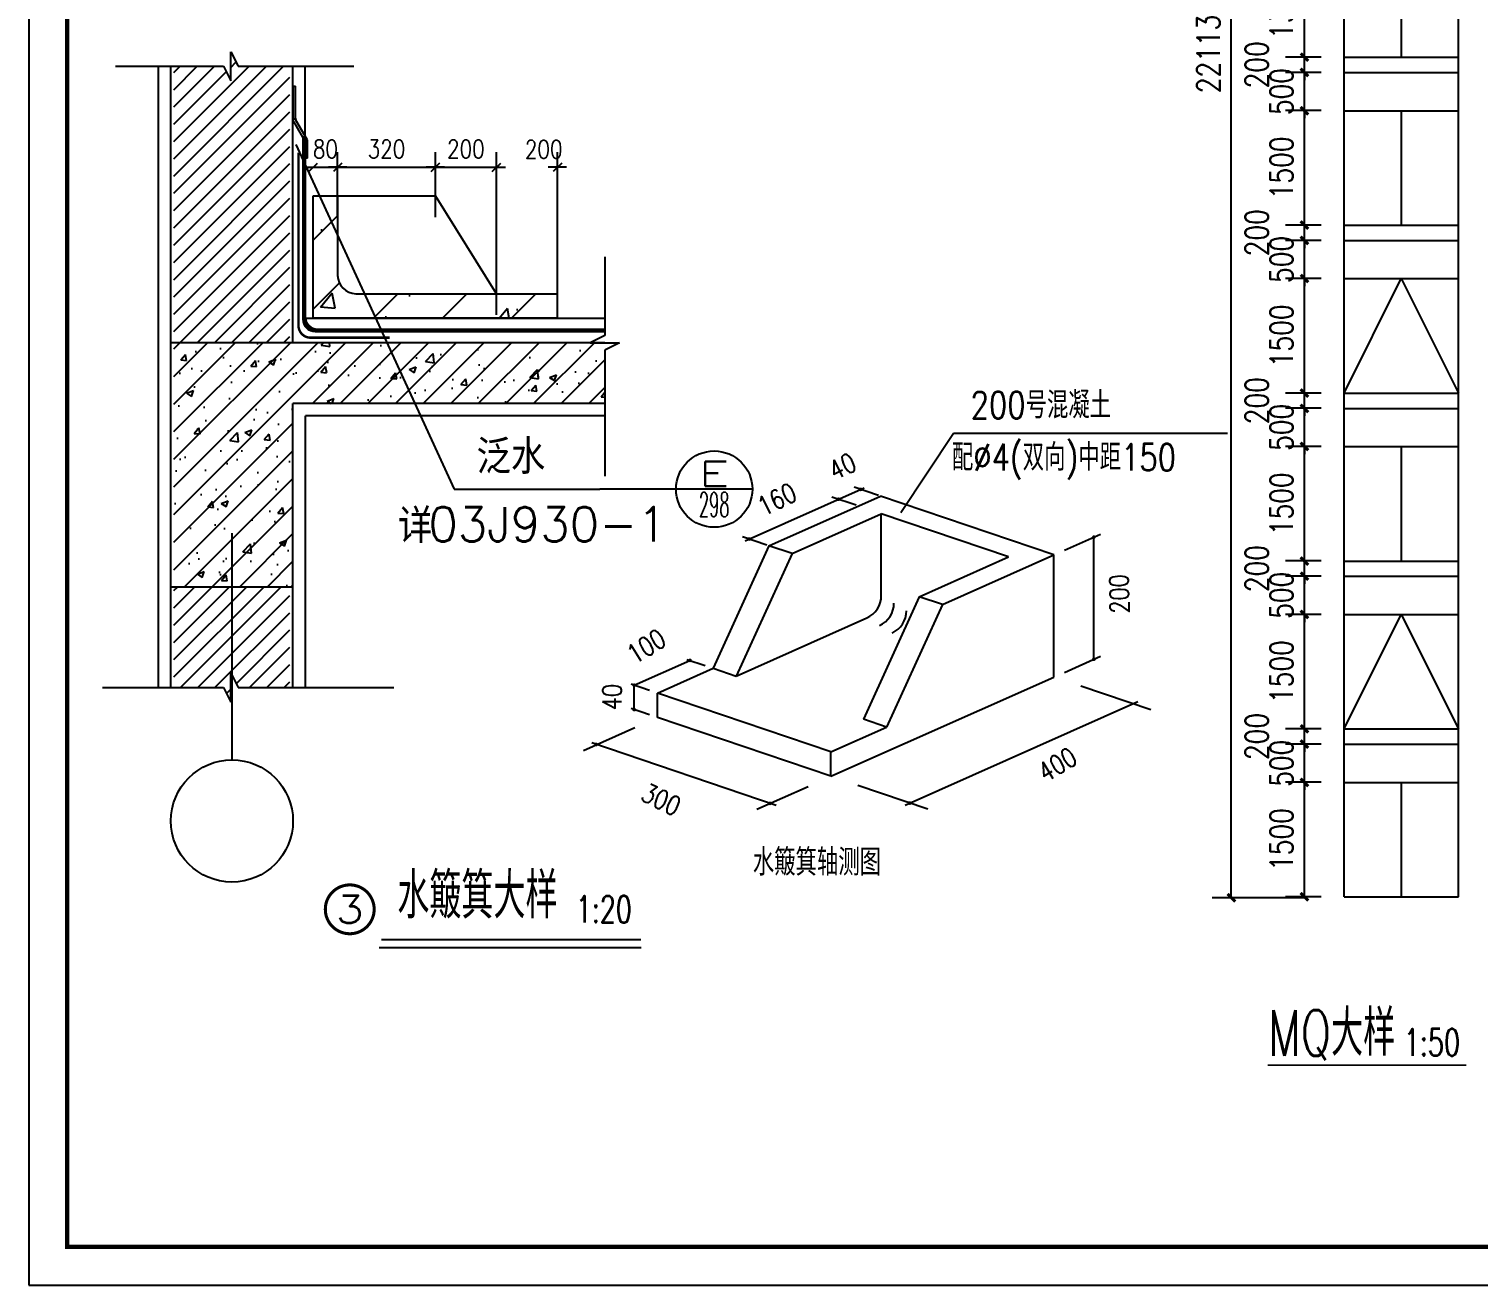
# Model space of a CAD drawing. Header units: millimetres. Extents: x 591771 to 1936534, y -622016 to 355666.
# Drawn here: x 689025 to 727020, y 230142 to 263053 of the extents above; entities that cross this region are included whole.
import ezdxf
from ezdxf.enums import TextEntityAlignment as Align

# ---------------------------------------------------------------- set-up
doc = ezdxf.new("R2010")
doc.units = ezdxf.units.MM
doc.header["$LTSCALE"] = 80
doc.linetypes.add('HIDDEN2', pattern=[0.1875, 0.125, -0.0625])
for name, color, linetype in [('\\M+5B4B0\\M+5BBA7', 124, 'Continuous'), ('\\M+5BDA8-\\M+5B3DF\\M+5B4E7', 3, 'Continuous'), ('\\M+5C1A2\\M+5C3E6\\M+5CFDF\\M+5CCF51', 7, 'Continuous'), ('\\M+5C3F7\\M+5B9B5\\M+5B0B5\\M+5B9B5', 21, 'Continuous'), ('\\M+5CDBC\\M+5BFF2', 252, 'Continuous'), ('\\M+5CEDD\\M+5C3E6\\M+5C0B8\\M+5B8CB', 2, 'Continuous'), ('AXIS', 3, 'Continuous'), ('AXIS_TEXT', 7, 'Continuous'), ('CC20', 20, 'Continuous'), ('DIM', 4, 'Continuous'), ('DIM_IDEN', 3, 'Continuous'), ('DIM_LEAD', 3, 'Continuous'), ('PUB_TAB', 7, 'Continuous'), ('PUB_TEXT', 7, 'Continuous'), ('STAIR', 2, 'Continuous'), ('TC\\M+5EDC5', 121, 'Continuous'), ('WALL', 31, 'Continuous')]:
    doc.layers.add(name, color=color, linetype=linetype)
doc.styles.add('_HZTXT', font='txt.shx', dxfattribs={"width": 0.8, "bigfont": 'hztxt.shx'})
doc.styles.add('DIM_FONT', font='SIMPLEX.shx', dxfattribs={"width": 0.8})
doc.styles.get("Standard").update_dxf_attribs({"font": 'txt.shx', "height": 100, "bigfont": 'gbcbig.shx'})
doc.dimstyles.new('dima', dxfattribs={"dimtxt": 300, "dimasz": 1, "dimexe": 250, "dimexo": 300, "dimgap": 150, "dimtad": 1, "dimdec": 0, "dimzin": 0, "dimdsep": 46, "dimtxsty": 'Standard', "dimblk": '_DIMX', "dimcen": 0.09, "dimse1": 1, "dimclrt": 7, "dimadec": 1, "dimazin": 0, "dimtfac": 1, "dimtdec": 0, "dimtix": 1, "dimtmove": 2, "dimatfit": 3, "dimldrblk": '_DIMX', "dimfxl": 0, "dimtolj": 1, "dimtzin": 0, "dimarcsym": 0})
doc.dimstyles.new('DIMN', dxfattribs={"dimtxt": 300, "dimasz": 100, "dimexe": 250, "dimexo": 300, "dimgap": 150, "dimtad": 1, "dimdec": 0, "dimzin": 0, "dimdsep": 46, "dimtxsty": 'DIM_FONT', "dimblk": 'ARCHTICK', "dimcen": 0.09, "dimclrt": 7, "dimazin": 2, "dimtfac": 1, "dimtdec": 0, "dimtix": 1, "dimtmove": 2, "dimatfit": 3, "dimldrblk": 'ARCHTICK', "dimfxl": 0, "dimtolj": 1, "dimtzin": 0, "dimarcsym": 0})

# ---------------------------------------------------------------- blocks, each defined once
blk = doc.blocks.new('_DIMX')
blk.add_line((-150, 0), (150, 0))
blk.add_lwpolyline([(-70, -70), (70, 70)])
blk = doc.blocks.new('*D70')
at = {"layer": 'CC20', "color": 0, "lineweight": -2, "transparency": 16777216}
for p, q in [((-181402, -441140), (-181402, -438474)), ((-182403, -438724), (-182404, -438724)), ((-181401, -438724), (-181400, -438724))]:
    blk.add_line(p, q, dxfattribs=at)
at = {"layer": 'Defpoints', "color": 0, "lineweight": -3, "transparency": 16777216}
for p in [(-181402, -438724), (-182402, -441440), (-181402, -441440)]:
    blk.add_point(p, dxfattribs=at)
at = {"layer": 'CC20', "color": 0, "lineweight": -2, "transparency": 16777216}
blk.add_blockref('_DIMX', (-182402, -438724), dxfattribs=at)
at = {"layer": 'CC20', "color": 0, "lineweight": -2, "transparency": 16777216, "rotation": 180}
blk.add_blockref('_DIMX', (-181402, -438724), dxfattribs=at)
at = {"layer": 'CC20', "color": 7, "lineweight": -2, "transparency": 16777216, "insert": (-181628, -438429), "char_height": 300, "attachment_point": 5, "style": '_HZTXT'}
blk.add_mtext('\\A1;200', dxfattribs=at)
blk = doc.blocks.new('*D72')
at = {"layer": 'CC20', "color": 0, "lineweight": -2, "transparency": 16777216}
for p, q in [((-185002, -439540), (-185002, -438474)), ((-185403, -438724), (-185404, -438724)), ((-185402, -438724), (-185002, -438724)), ((-185001, -438724), (-185000, -438724))]:
    blk.add_line(p, q, dxfattribs=at)
at = {"layer": 'Defpoints', "color": 0, "lineweight": -3, "transparency": 16777216}
for p in [(-185002, -438724), (-185402, -439840), (-185002, -439840)]:
    blk.add_point(p, dxfattribs=at)
at = {"layer": 'CC20', "color": 0, "lineweight": -2, "transparency": 16777216}
blk.add_blockref('_DIMX', (-185402, -438724), dxfattribs=at)
at = {"layer": 'CC20', "color": 0, "lineweight": -2, "transparency": 16777216, "rotation": 180}
blk.add_blockref('_DIMX', (-185002, -438724), dxfattribs=at)
at = {"layer": 'CC20', "color": 7, "lineweight": -2, "transparency": 16777216, "insert": (-185202, -438424), "char_height": 300, "attachment_point": 5, "style": '_HZTXT'}
blk.add_mtext('\\A1;80', dxfattribs=at)
blk = doc.blocks.new('_ArchTick')
at = {"color": 0, "linetype": 'ByBlock', "const_width": 0.4}
blk.add_lwpolyline([(-0.5, -0.5), (0.5, 0.5)], dxfattribs=at)
blk = doc.blocks.new('*D1028')
at = {"layer": '\\M+5BDA8-\\M+5B3DF\\M+5B4E7', "color": 0, "lineweight": -2, "transparency": 16777216}
for p, q in [((838220, 260742), (836980, 260742)), ((837230, 238629), (837230, 260742)), ((838220, 238629), (836980, 238629))]:
    blk.add_line(p, q, dxfattribs=at)
at = {"layer": 'Defpoints', "color": 0, "transparency": 16777216}
for p in [(837230, 260742), (838520, 260742), (838520, 238629)]:
    blk.add_point(p, dxfattribs=at)
at = {"layer": '\\M+5BDA8-\\M+5B3DF\\M+5B4E7', "color": 0, "lineweight": -2, "transparency": 16777216, "xscale": 100, "yscale": 100, "zscale": 100}
for p, rotation in [((837230, 260742), 90), ((837230, 238629), 270)]:
    blk.add_blockref('_ArchTick', p, dxfattribs=dict(at, rotation=rotation))
at = {"layer": '\\M+5BDA8-\\M+5B3DF\\M+5B4E7', "color": 7, "transparency": 16777216, "insert": (836930, 249685), "char_height": 300, "attachment_point": 5, "rotation": 90, "style": 'DIM_FONT'}
blk.add_mtext('\\A1;22113', dxfattribs=at)
blk = doc.blocks.new('*D1029')
at = {"layer": '\\M+5BDA8-\\M+5B3DF\\M+5B4E7', "color": 0, "lineweight": -2, "transparency": 16777216}
for p, q in [((838407, 240142), (837938, 240142)), ((838188, 238642), (838188, 240142)), ((838407, 238642), (837938, 238642))]:
    blk.add_line(p, q, dxfattribs=at)
at = {"layer": 'Defpoints', "color": 0, "transparency": 16777216}
for p in [(838188, 240142), (838707, 240142), (838707, 238642)]:
    blk.add_point(p, dxfattribs=at)
at = {"layer": '\\M+5BDA8-\\M+5B3DF\\M+5B4E7', "color": 0, "lineweight": -2, "transparency": 16777216, "xscale": 100, "yscale": 100, "zscale": 100}
for p, rotation in [((838188, 240142), 90), ((838188, 238642), 270)]:
    blk.add_blockref('_ArchTick', p, dxfattribs=dict(at, rotation=rotation))
at = {"layer": '\\M+5BDA8-\\M+5B3DF\\M+5B4E7', "color": 7, "transparency": 16777216, "insert": (837888, 239392), "char_height": 300, "attachment_point": 5, "rotation": 90, "style": 'DIM_FONT'}
blk.add_mtext('\\A1;1500', dxfattribs=at)
blk = doc.blocks.new('*D1030')
at = {"layer": '\\M+5BDA8-\\M+5B3DF\\M+5B4E7', "color": 0, "lineweight": -2, "transparency": 16777216}
for p, q in [((838188, 240642), (838188, 240742)), ((838407, 240642), (837938, 240642)), ((838188, 240142), (838188, 240642)), ((838407, 240142), (837938, 240142)), ((838188, 240142), (838188, 240042))]:
    blk.add_line(p, q, dxfattribs=at)
at = {"layer": 'Defpoints', "color": 0, "transparency": 16777216}
for p in [(838188, 240642), (838707, 240642), (838707, 240142)]:
    blk.add_point(p, dxfattribs=at)
at = {"layer": '\\M+5BDA8-\\M+5B3DF\\M+5B4E7', "color": 0, "lineweight": -2, "transparency": 16777216, "xscale": 100, "yscale": 100, "zscale": 100}
for p, rotation in [((838188, 240642), 270), ((838188, 240142), 90)]:
    blk.add_blockref('_ArchTick', p, dxfattribs=dict(at, rotation=rotation))
at = {"layer": '\\M+5BDA8-\\M+5B3DF\\M+5B4E7', "color": 7, "transparency": 16777216, "insert": (837888, 240392), "char_height": 300, "attachment_point": 5, "rotation": 90, "style": 'DIM_FONT'}
blk.add_mtext('\\A1;500', dxfattribs=at)
blk = doc.blocks.new('*D1031')
at = {"layer": '\\M+5BDA8-\\M+5B3DF\\M+5B4E7', "color": 0, "lineweight": -2, "transparency": 16777216}
for p, q in [((838188, 240842), (838188, 240942)), ((838407, 240842), (837938, 240842)), ((838188, 240642), (838188, 240842)), ((838407, 240642), (837938, 240642)), ((838188, 240642), (838188, 240542))]:
    blk.add_line(p, q, dxfattribs=at)
at = {"layer": 'Defpoints', "color": 0, "transparency": 16777216}
for p in [(838188, 240842), (838707, 240842), (838707, 240642)]:
    blk.add_point(p, dxfattribs=at)
at = {"layer": '\\M+5BDA8-\\M+5B3DF\\M+5B4E7', "color": 0, "lineweight": -2, "transparency": 16777216, "xscale": 100, "yscale": 100, "zscale": 100}
for p, rotation in [((838188, 240842), 270), ((838188, 240642), 90)]:
    blk.add_blockref('_ArchTick', p, dxfattribs=dict(at, rotation=rotation))
at = {"layer": '\\M+5BDA8-\\M+5B3DF\\M+5B4E7', "color": 7, "transparency": 16777216, "insert": (837563, 240742), "char_height": 300, "attachment_point": 5, "rotation": 90, "style": 'DIM_FONT'}
blk.add_mtext('\\A1;200', dxfattribs=at)
blk = doc.blocks.new('*D1032')
at = {"layer": '\\M+5BDA8-\\M+5B3DF\\M+5B4E7', "color": 0, "lineweight": -2, "transparency": 16777216}
for p, q in [((838407, 242342), (837938, 242342)), ((838188, 240842), (838188, 242342)), ((838407, 240842), (837938, 240842))]:
    blk.add_line(p, q, dxfattribs=at)
at = {"layer": 'Defpoints', "color": 0, "transparency": 16777216}
for p in [(838188, 242342), (838707, 242342), (838707, 240842)]:
    blk.add_point(p, dxfattribs=at)
at = {"layer": '\\M+5BDA8-\\M+5B3DF\\M+5B4E7', "color": 0, "lineweight": -2, "transparency": 16777216, "xscale": 100, "yscale": 100, "zscale": 100}
for p, rotation in [((838188, 242342), 90), ((838188, 240842), 270)]:
    blk.add_blockref('_ArchTick', p, dxfattribs=dict(at, rotation=rotation))
at = {"layer": '\\M+5BDA8-\\M+5B3DF\\M+5B4E7', "color": 7, "transparency": 16777216, "insert": (837888, 241592), "char_height": 300, "attachment_point": 5, "rotation": 90, "style": 'DIM_FONT'}
blk.add_mtext('\\A1;1500', dxfattribs=at)
blk = doc.blocks.new('*D1033')
at = {"layer": '\\M+5BDA8-\\M+5B3DF\\M+5B4E7', "color": 0, "lineweight": -2, "transparency": 16777216}
for p, q in [((838407, 242842), (837938, 242842)), ((838188, 242842), (838188, 242942)), ((838188, 242342), (838188, 242842)), ((838407, 242342), (837938, 242342)), ((838188, 242342), (838188, 242242))]:
    blk.add_line(p, q, dxfattribs=at)
at = {"layer": 'Defpoints', "color": 0, "transparency": 16777216}
for p in [(838188, 242842), (838707, 242842), (838707, 242342)]:
    blk.add_point(p, dxfattribs=at)
at = {"layer": '\\M+5BDA8-\\M+5B3DF\\M+5B4E7', "color": 0, "lineweight": -2, "transparency": 16777216, "xscale": 100, "yscale": 100, "zscale": 100}
for p, rotation in [((838188, 242842), 270), ((838188, 242342), 90)]:
    blk.add_blockref('_ArchTick', p, dxfattribs=dict(at, rotation=rotation))
at = {"layer": '\\M+5BDA8-\\M+5B3DF\\M+5B4E7', "color": 7, "transparency": 16777216, "insert": (837888, 242592), "char_height": 300, "attachment_point": 5, "rotation": 90, "style": 'DIM_FONT'}
blk.add_mtext('\\A1;500', dxfattribs=at)
blk = doc.blocks.new('*D1034')
at = {"layer": '\\M+5BDA8-\\M+5B3DF\\M+5B4E7', "color": 0, "lineweight": -2, "transparency": 16777216}
for p, q in [((838407, 243042), (837938, 243042)), ((838188, 243042), (838188, 243142)), ((838188, 242842), (838188, 243042)), ((838407, 242842), (837938, 242842)), ((838188, 242842), (838188, 242742))]:
    blk.add_line(p, q, dxfattribs=at)
at = {"layer": 'Defpoints', "color": 0, "transparency": 16777216}
for p in [(838188, 243042), (838707, 243042), (838707, 242842)]:
    blk.add_point(p, dxfattribs=at)
at = {"layer": '\\M+5BDA8-\\M+5B3DF\\M+5B4E7', "color": 0, "lineweight": -2, "transparency": 16777216, "xscale": 100, "yscale": 100, "zscale": 100}
for p, rotation in [((838188, 243042), 270), ((838188, 242842), 90)]:
    blk.add_blockref('_ArchTick', p, dxfattribs=dict(at, rotation=rotation))
at = {"layer": '\\M+5BDA8-\\M+5B3DF\\M+5B4E7', "color": 7, "transparency": 16777216, "insert": (837563, 242942), "char_height": 300, "attachment_point": 5, "rotation": 90, "style": 'DIM_FONT'}
blk.add_mtext('\\A1;200', dxfattribs=at)
blk = doc.blocks.new('*D1035')
at = {"layer": '\\M+5BDA8-\\M+5B3DF\\M+5B4E7', "color": 0, "lineweight": -2, "transparency": 16777216}
for p, q in [((838407, 244542), (837938, 244542)), ((838188, 243042), (838188, 244542)), ((838407, 243042), (837938, 243042))]:
    blk.add_line(p, q, dxfattribs=at)
at = {"layer": 'Defpoints', "color": 0, "transparency": 16777216}
for p in [(838188, 244542), (838707, 244542), (838707, 243042)]:
    blk.add_point(p, dxfattribs=at)
at = {"layer": '\\M+5BDA8-\\M+5B3DF\\M+5B4E7', "color": 0, "lineweight": -2, "transparency": 16777216, "xscale": 100, "yscale": 100, "zscale": 100}
for p, rotation in [((838188, 244542), 90), ((838188, 243042), 270)]:
    blk.add_blockref('_ArchTick', p, dxfattribs=dict(at, rotation=rotation))
at = {"layer": '\\M+5BDA8-\\M+5B3DF\\M+5B4E7', "color": 7, "transparency": 16777216, "insert": (837888, 243792), "char_height": 300, "attachment_point": 5, "rotation": 90, "style": 'DIM_FONT'}
blk.add_mtext('\\A1;1500', dxfattribs=at)
blk = doc.blocks.new('*D1036')
at = {"layer": '\\M+5BDA8-\\M+5B3DF\\M+5B4E7', "color": 0, "lineweight": -2, "transparency": 16777216}
for p, q in [((838188, 245042), (838188, 245142)), ((838407, 245042), (837938, 245042)), ((838188, 244542), (838188, 245042)), ((838407, 244542), (837938, 244542)), ((838188, 244542), (838188, 244442))]:
    blk.add_line(p, q, dxfattribs=at)
at = {"layer": 'Defpoints', "color": 0, "transparency": 16777216}
for p in [(838188, 245042), (838707, 245042), (838707, 244542)]:
    blk.add_point(p, dxfattribs=at)
at = {"layer": '\\M+5BDA8-\\M+5B3DF\\M+5B4E7', "color": 0, "lineweight": -2, "transparency": 16777216, "xscale": 100, "yscale": 100, "zscale": 100}
for p, rotation in [((838188, 245042), 270), ((838188, 244542), 90)]:
    blk.add_blockref('_ArchTick', p, dxfattribs=dict(at, rotation=rotation))
at = {"layer": '\\M+5BDA8-\\M+5B3DF\\M+5B4E7', "color": 7, "transparency": 16777216, "insert": (837888, 244792), "char_height": 300, "attachment_point": 5, "rotation": 90, "style": 'DIM_FONT'}
blk.add_mtext('\\A1;500', dxfattribs=at)
blk = doc.blocks.new('*D1037')
at = {"layer": '\\M+5BDA8-\\M+5B3DF\\M+5B4E7', "color": 0, "lineweight": -2, "transparency": 16777216}
for p, q in [((838188, 245242), (838188, 245342)), ((838407, 245242), (837938, 245242)), ((838188, 245042), (838188, 245242)), ((838407, 245042), (837938, 245042)), ((838188, 245042), (838188, 244942))]:
    blk.add_line(p, q, dxfattribs=at)
at = {"layer": 'Defpoints', "color": 0, "transparency": 16777216}
for p in [(838188, 245242), (838707, 245242), (838707, 245042)]:
    blk.add_point(p, dxfattribs=at)
at = {"layer": '\\M+5BDA8-\\M+5B3DF\\M+5B4E7', "color": 0, "lineweight": -2, "transparency": 16777216, "xscale": 100, "yscale": 100, "zscale": 100}
for p, rotation in [((838188, 245242), 270), ((838188, 245042), 90)]:
    blk.add_blockref('_ArchTick', p, dxfattribs=dict(at, rotation=rotation))
at = {"layer": '\\M+5BDA8-\\M+5B3DF\\M+5B4E7', "color": 7, "transparency": 16777216, "insert": (837563, 245142), "char_height": 300, "attachment_point": 5, "rotation": 90, "style": 'DIM_FONT'}
blk.add_mtext('\\A1;200', dxfattribs=at)
blk = doc.blocks.new('*D1038')
at = {"layer": '\\M+5BDA8-\\M+5B3DF\\M+5B4E7', "color": 0, "lineweight": -2, "transparency": 16777216}
for p, q in [((838407, 246742), (837938, 246742)), ((838188, 245242), (838188, 246742)), ((838407, 245242), (837938, 245242))]:
    blk.add_line(p, q, dxfattribs=at)
at = {"layer": 'Defpoints', "color": 0, "transparency": 16777216}
for p in [(838188, 246742), (838707, 246742), (838707, 245242)]:
    blk.add_point(p, dxfattribs=at)
at = {"layer": '\\M+5BDA8-\\M+5B3DF\\M+5B4E7', "color": 0, "lineweight": -2, "transparency": 16777216, "xscale": 100, "yscale": 100, "zscale": 100}
for p, rotation in [((838188, 246742), 90), ((838188, 245242), 270)]:
    blk.add_blockref('_ArchTick', p, dxfattribs=dict(at, rotation=rotation))
at = {"layer": '\\M+5BDA8-\\M+5B3DF\\M+5B4E7', "color": 7, "transparency": 16777216, "insert": (837888, 245992), "char_height": 300, "attachment_point": 5, "rotation": 90, "style": 'DIM_FONT'}
blk.add_mtext('\\A1;1500', dxfattribs=at)
blk = doc.blocks.new('*D1039')
at = {"layer": '\\M+5BDA8-\\M+5B3DF\\M+5B4E7', "color": 0, "lineweight": -2, "transparency": 16777216}
for p, q in [((838407, 247242), (837938, 247242)), ((838188, 247242), (838188, 247342)), ((838188, 246742), (838188, 247242)), ((838407, 246742), (837938, 246742)), ((838188, 246742), (838188, 246642))]:
    blk.add_line(p, q, dxfattribs=at)
at = {"layer": 'Defpoints', "color": 0, "transparency": 16777216}
for p in [(838188, 247242), (838707, 247242), (838707, 246742)]:
    blk.add_point(p, dxfattribs=at)
at = {"layer": '\\M+5BDA8-\\M+5B3DF\\M+5B4E7', "color": 0, "lineweight": -2, "transparency": 16777216, "xscale": 100, "yscale": 100, "zscale": 100}
for p, rotation in [((838188, 247242), 270), ((838188, 246742), 90)]:
    blk.add_blockref('_ArchTick', p, dxfattribs=dict(at, rotation=rotation))
at = {"layer": '\\M+5BDA8-\\M+5B3DF\\M+5B4E7', "color": 7, "transparency": 16777216, "insert": (837888, 246992), "char_height": 300, "attachment_point": 5, "rotation": 90, "style": 'DIM_FONT'}
blk.add_mtext('\\A1;500', dxfattribs=at)
blk = doc.blocks.new('*D1040')
at = {"layer": '\\M+5BDA8-\\M+5B3DF\\M+5B4E7', "color": 0, "lineweight": -2, "transparency": 16777216}
for p, q in [((838188, 247442), (838188, 247542)), ((838407, 247442), (837938, 247442)), ((838188, 247242), (838188, 247442)), ((838407, 247242), (837938, 247242)), ((838188, 247242), (838188, 247142))]:
    blk.add_line(p, q, dxfattribs=at)
at = {"layer": 'Defpoints', "color": 0, "transparency": 16777216}
for p in [(838188, 247442), (838707, 247442), (838707, 247242)]:
    blk.add_point(p, dxfattribs=at)
at = {"layer": '\\M+5BDA8-\\M+5B3DF\\M+5B4E7', "color": 0, "lineweight": -2, "transparency": 16777216, "xscale": 100, "yscale": 100, "zscale": 100}
for p, rotation in [((838188, 247442), 270), ((838188, 247242), 90)]:
    blk.add_blockref('_ArchTick', p, dxfattribs=dict(at, rotation=rotation))
at = {"layer": '\\M+5BDA8-\\M+5B3DF\\M+5B4E7', "color": 7, "transparency": 16777216, "insert": (837563, 247342), "char_height": 300, "attachment_point": 5, "rotation": 90, "style": 'DIM_FONT'}
blk.add_mtext('\\A1;200', dxfattribs=at)
blk = doc.blocks.new('*D1041')
at = {"layer": '\\M+5BDA8-\\M+5B3DF\\M+5B4E7', "color": 0, "lineweight": -2, "transparency": 16777216}
for p, q in [((838407, 248942), (837938, 248942)), ((838188, 247442), (838188, 248942)), ((838407, 247442), (837938, 247442))]:
    blk.add_line(p, q, dxfattribs=at)
at = {"layer": 'Defpoints', "color": 0, "transparency": 16777216}
for p in [(838188, 248942), (838707, 248942), (838707, 247442)]:
    blk.add_point(p, dxfattribs=at)
at = {"layer": '\\M+5BDA8-\\M+5B3DF\\M+5B4E7', "color": 0, "lineweight": -2, "transparency": 16777216, "xscale": 100, "yscale": 100, "zscale": 100}
for p, rotation in [((838188, 248942), 90), ((838188, 247442), 270)]:
    blk.add_blockref('_ArchTick', p, dxfattribs=dict(at, rotation=rotation))
at = {"layer": '\\M+5BDA8-\\M+5B3DF\\M+5B4E7', "color": 7, "transparency": 16777216, "insert": (837888, 248192), "char_height": 300, "attachment_point": 5, "rotation": 90, "style": 'DIM_FONT'}
blk.add_mtext('\\A1;1500', dxfattribs=at)
blk = doc.blocks.new('*D1042')
at = {"layer": '\\M+5BDA8-\\M+5B3DF\\M+5B4E7', "color": 0, "lineweight": -2, "transparency": 16777216}
for p, q in [((838407, 249442), (837938, 249442)), ((838188, 249442), (838188, 249542)), ((838188, 248942), (838188, 249442)), ((838407, 248942), (837938, 248942)), ((838188, 248942), (838188, 248842))]:
    blk.add_line(p, q, dxfattribs=at)
at = {"layer": 'Defpoints', "color": 0, "transparency": 16777216}
for p in [(838188, 249442), (838707, 249442), (838707, 248942)]:
    blk.add_point(p, dxfattribs=at)
at = {"layer": '\\M+5BDA8-\\M+5B3DF\\M+5B4E7', "color": 0, "lineweight": -2, "transparency": 16777216, "xscale": 100, "yscale": 100, "zscale": 100}
for p, rotation in [((838188, 249442), 270), ((838188, 248942), 90)]:
    blk.add_blockref('_ArchTick', p, dxfattribs=dict(at, rotation=rotation))
at = {"layer": '\\M+5BDA8-\\M+5B3DF\\M+5B4E7', "color": 7, "transparency": 16777216, "insert": (837888, 249192), "char_height": 300, "attachment_point": 5, "rotation": 90, "style": 'DIM_FONT'}
blk.add_mtext('\\A1;500', dxfattribs=at)
blk = doc.blocks.new('*D1043')
at = {"layer": '\\M+5BDA8-\\M+5B3DF\\M+5B4E7', "color": 0, "lineweight": -2, "transparency": 16777216}
for p, q in [((838407, 249642), (837938, 249642)), ((838188, 249642), (838188, 249742)), ((838188, 249442), (838188, 249642)), ((838407, 249442), (837938, 249442)), ((838188, 249442), (838188, 249342))]:
    blk.add_line(p, q, dxfattribs=at)
at = {"layer": 'Defpoints', "color": 0, "transparency": 16777216}
for p in [(838188, 249642), (838707, 249642), (838707, 249442)]:
    blk.add_point(p, dxfattribs=at)
at = {"layer": '\\M+5BDA8-\\M+5B3DF\\M+5B4E7', "color": 0, "lineweight": -2, "transparency": 16777216, "xscale": 100, "yscale": 100, "zscale": 100}
for p, rotation in [((838188, 249642), 270), ((838188, 249442), 90)]:
    blk.add_blockref('_ArchTick', p, dxfattribs=dict(at, rotation=rotation))
at = {"layer": '\\M+5BDA8-\\M+5B3DF\\M+5B4E7', "color": 7, "transparency": 16777216, "insert": (837563, 249542), "char_height": 300, "attachment_point": 5, "rotation": 90, "style": 'DIM_FONT'}
blk.add_mtext('\\A1;200', dxfattribs=at)
blk = doc.blocks.new('*D1044')
at = {"layer": '\\M+5BDA8-\\M+5B3DF\\M+5B4E7', "color": 0, "lineweight": -2, "transparency": 16777216}
for p, q in [((838407, 250942), (837938, 250942)), ((838188, 249642), (838188, 250942)), ((838407, 249642), (837938, 249642))]:
    blk.add_line(p, q, dxfattribs=at)
at = {"layer": 'Defpoints', "color": 0, "transparency": 16777216}
for p in [(838188, 250942), (838707, 250942), (838707, 249642)]:
    blk.add_point(p, dxfattribs=at)
at = {"layer": '\\M+5BDA8-\\M+5B3DF\\M+5B4E7', "color": 0, "lineweight": -2, "transparency": 16777216, "xscale": 100, "yscale": 100, "zscale": 100}
for p, rotation in [((838188, 250942), 90), ((838188, 249642), 270)]:
    blk.add_blockref('_ArchTick', p, dxfattribs=dict(at, rotation=rotation))
at = {"layer": '\\M+5BDA8-\\M+5B3DF\\M+5B4E7', "color": 7, "transparency": 16777216, "insert": (837888, 250292), "char_height": 300, "attachment_point": 5, "rotation": 90, "style": 'DIM_FONT'}
blk.add_mtext('\\A1;1300', dxfattribs=at)
blk = doc.blocks.new('DAYBO')
blk.add_hatch(color=256).paths.add_polyline_path([(-185693.5, -437396.4), (-185733.5, -437396.4), (-185733.5, -437936.5), (-185691.4, -437936.5, -0.0653747), (-185693.5, -437921)])
h = blk.add_hatch()
h.set_pattern_fill('AN31C', color=256, scale=4000, style=0)
h.set_pattern_definition([(45, (-491728.6, -460602.7), (-565.6854, 565.6854), []), (50, (-491728.6, -460602.7), (2869.04, -251.009), [300, -3300]), (-5, (-491728.6, -460602.7), (-555.005, 3008.769), [240, -2640]), (100.4514, (-491489.5, -460623.6), (2314.038, 2757.758), [254.96, -2804.568]), (46.1842, (-491728.6, -459802.7), (4268.964, -662.076), [450, -4950]), (96.6356, (-491373, -459858), (3738.65, 3896.47), [382.44, -4206.85]), (-8.8158, (-491728.6, -459802.7), (3738.65, 3896.474), [360, -3960]), (21, (-491328.6, -460002.7), (2387.628, -1610.476), [300, -3300]), (-34, (-491328.6, -460002.7), (973.26, 2900.6), [240, -2640]), (71.4514, (-491129.7, -460137), (3360.89, 1290.122), [254.96, -2804.568]), (37.5, (-491728.6, -460602.7), (48.6394, 1331.5754), [0, -2608, 0, -2680, 0, -2650]), (7.5, (-491728.6, -460602.7), (1052.278, 1577.647), [0, -1528, 0, -2548, 0, -1010]), (-32.5, (-492620.6, -460602.7), (2135.2897, -90.2195), [0, -1000, 0, -3120, 0, -4140]), (-42.5, (-493020.6, -460602.7), (2332.745, 400.42), [0, -1300, 0, -2072, 0, -2940])])
h.paths.add_polyline_path([(-181402.4, -441193.2), (-181402.4, -440793.2), (-182402.4, -440793.2), (-184702.4, -440793.2, -0.4142136), (-185002.4, -440493.2), (-185002.4, -439193.2), (-185402.4, -439193.2), (-185402.4, -441193.2)])
at = {"layer": '\\M+5C3F7\\M+5B9B5\\M+5B0B5\\M+5B9B5'}
h = blk.add_hatch(dxfattribs=at)
h.set_pattern_fill('ANSI31', color=256, scale=1600, style=0)
h.set_pattern_definition([(45, (-89193.04, -577996.13), (-141.42136, 141.42136), [])])
h.paths.add_polyline_path([(-185783.5, -437069.8), (-186633.3, -437069.8), (-186753.3, -436829.8), (-186753.3, -437309.8), (-186873.3, -437069.8), (-187683.5, -437069.8), (-187683.5, -441593.2), (-185783.5, -441593.2)])
h.paths.add_polyline_path([(-186733.5, -447044.7), (-186633.3, -447245), (-185783.5, -447245), (-185783.5, -445593.2), (-186733.5, -445593.2)])
h.paths.add_polyline_path([(-186733.5, -445593.2), (-187683.5, -445593.2), (-187683.5, -447245), (-186873.3, -447245), (-186753.3, -447485), (-186753.3, -447005), (-186733.5, -447044.7)])
at = {"layer": 'TC\\M+5EDC5'}
h = blk.add_hatch(dxfattribs=at)
h.set_pattern_fill('AN31C', color=256, scale=1600, style=0)
h.set_pattern_definition([(45, (-89193.04, -577996.13), (-226.2742, 226.2742), []), (50, (-89193, -577996.1), (1147.6163, -100.4034), [120, -1320]), (-5, (-89193, -577996.1), (-222.002, 1203.5074), [96, -1056]), (100.4514, (-89097.4, -578004.5), (925.615, 1103.103), [101.984, -1121.827]), (46.1842, (-89193, -577676.1), (1707.586, -264.83), [180, -1980]), (96.6356, (-89050.7, -577698.2), (1495.46, 1558.589), [152.976, -1682.74]), (-8.8158, (-89193, -577676.1), (1495.46, 1558.59), [144, -1584]), (21, (-89033, -577756.1), (955.0513, -644.19), [120, -1320]), (-34, (-89033, -577756.1), (389.3045, 1160.24), [96, -1056]), (71.4514, (-88953.4, -577809.8), (1344.356, 516.049), [101.984, -1121.827]), (37.5, (-89193.04, -577996.13), (19.4558, 532.6302), [0, -1043.2, 0, -1072, 0, -1060]), (7.5, (-89193.04, -577996.13), (420.9113, 631.0587), [0, -611.2, 0, -1019.2, 0, -404]), (-32.5, (-89549.84, -577996.13), (854.1159, -36.0878), [0, -400, 0, -1248, 0, -1656]), (-42.5, (-89709.8, -577996.1), (933.098, 160.168), [0, -520, 0, -828.8, 0, -1176])])
h.paths.add_polyline_path([(-185733.5, -442593.2), (-180626.1, -442593.2), (-180626.1, -441717.7), (-180386.1, -441597.7), (-180866.1, -441597.7), (-180857.1, -441593.2), (-187683.5, -441593.2), (-187683.5, -445593.2), (-185733.5, -445593.2)])
at = {"linetype": 'Continuous'}
for p, q in [((-186753.3, -436829.8, -400), (-186633.3, -437069.8, -400)), ((-186753.3, -437309.8, -400), (-186753.3, -436829.8, -400)), ((-188638.4, -437069.8, -400), (-186873.3, -437069.8, -400)), ((-186873.3, -437069.8, -400), (-186753.3, -437309.8, -400)), ((-186633.3, -437069.8, -400), (-184738.3, -437069.8, -400)), ((-186753.3, -447485, -400), (-186753.3, -447005, -400)), ((-186753.3, -447005, -400), (-186633.3, -447245, -400)), ((-188855.2, -447245, -400), (-186873.3, -447245, -400)), ((-186873.3, -447245, -400), (-186753.3, -447485, -400)), ((-186633.3, -447245, -400), (-184080.2, -447245, -400))]:
    blk.add_line(p, q, dxfattribs=at)
for p, q in [((-187933.5, -447245, -400), (-187933.5, -437069.8, -400)), ((-185533.5, -438229.2, -400), (-185533.5, -437069.8, -400)), ((-185733.5, -437396.4, -400), (-185693.5, -437396.4, -400)), ((-185733.5, -437396.4, -400), (-185733.5, -437947.7, -400)), ((-185693.5, -437921, -400), (-185693.5, -437396.4, -400)), ((-185691.4, -437936.5, -400), (-185733.5, -437936.5, -400)), ((-185571.5, -438229.2, -400), (-185733.5, -437947.7, -400)), ((-185501.5, -438270.6, -400), (-185685.5, -437950.9, -400)), ((-185531.5, -438229.2, -400), (-185571.5, -438229.2, -400)), ((-185493.5, -438572.6, -400), (-185493.5, -438300.6, -400)), ((-185493.5, -438572.6, -400), (-185531.5, -438572.6, -400)), ((-185002.4, -439193.2, -400), (-183402.4, -439193.2, -400)), ((-182402.4, -440793.2, -400), (-183402.4, -439193.2, -400)), ((-180626.1, -442793.2, -400), (-185526.7, -442793.2, -400)), ((-185526.7, -447245, -400), (-185526.7, -442793.2, -400)), ((-178329.8, -444841.2, -400), (-176381, -443973.8, -400)), ((-176144.8, -444096.6, -400), (-176544.2, -443961.2, -400)), ((-177939.4, -444920.9, -400), (-176112.2, -444107.7, -400)), ((-176510.3, -444259.3, -400), (-176909.6, -444123.8, -400)), ((-173271.1, -445071.1, -400), (-176112.2, -444107.7, -400)), ((-177560.6, -445049.4, -400), (-176098.8, -444398.8, -400)), ((-174015.3, -445105.3, -400), (-176098.8, -444398.8, -400)), ((-176098.8, -445739, -400), (-176098.8, -444398.8, -400)), ((-173100.7, -444995.2, -400), (-172507.9, -444731.4, -400)), ((-177939.4, -444920.9, -400), (-178853, -446927.5, -400)), ((-177972, -444909.8, -400), (-178371.4, -444774.4, -400)), ((-177560.6, -445049.4, -400), (-177939.4, -444920.9, -400)), ((-172617.3, -446780.1, -400), (-172617.3, -444780.1, -400)), ((-177560.6, -445049.4, -400), (-178474.1, -447056, -400)), ((-175477.1, -445755.9, -400), (-174015.3, -445105.3, -400)), ((-175098.3, -445884.3, -400), (-173271.1, -445071.1, -400)), ((-173271.1, -447071.1, -400), (-173271.1, -445071.1, -400)), ((-175477.1, -445755.9, -400), (-176390.7, -447762.5, -400)), ((-175098.3, -445884.3, -400), (-176011.9, -447890.9, -400)), ((-175098.3, -445884.3, -400), (-175477.1, -445755.9, -400)), ((-178474.1, -447056, -400), (-176336.1, -446104.4, -400)), ((-180145.7, -447205.6, -400), (-179232.1, -446799, -400)), ((-179282.3, -446782, -400), (-178982.5, -446883.6, -400)), ((-173100.7, -446995.2, -400), (-172507.9, -446731.4, -400)), ((-179766.6, -447334.2, -400), (-178853, -446927.5, -400)), ((-178853, -446927.5, -400), (-178474.1, -447056, -400)), ((-176925.5, -448697.6, -400), (-173271.1, -447071.1, -400)), ((-179896, -447290.3, -400), (-180195.9, -447188.6, -400)), ((-180145.7, -447605.6, -400), (-180145.7, -447205.6, -400)), ((-176925.5, -448297.6, -400), (-179766.6, -447334.2, -400)), ((-179766.6, -447734.2, -400), (-179766.6, -447334.2, -400)), ((-171685, -447608.9, -400), (-172830.8, -447220.4, -400)), ((-179896, -447690.3, -400), (-180195.9, -447588.6, -400)), ((-175706.5, -449168.2, -400), (-171899.3, -447473.7, -400)), ((-176925.5, -448697.6, -400), (-179766.6, -447734.2, -400)), ((-176011.9, -447890.9, -400), (-176390.7, -447762.5, -400)), ((-180977.5, -448273.1, -400), (-180135.9, -447898.6, -400)), ((-176925.5, -448297.6, -400), (-176011.9, -447890.9, -400)), ((-177821.7, -449174.3, -400), (-180838.6, -448151.3, -400)), ((-176925.5, -448697.6, -400), (-176925.5, -448297.6, -400)), ((-178136.4, -449236.5, -400), (-177294.8, -448862, -400)), ((-175339.4, -449235.4, -400), (-176485.2, -448846.9, -400))]:
    blk.add_line(p, q)
at = {"ltscale": 2}
blk.add_line((-185531.5, -441193.2, -400), (-180626.1, -441193.2, -400), dxfattribs=at)
at = {"linetype": 'HIDDEN2', "ltscale": 2, "const_width": 40}
for points in [[(-180626.1, -441393.2), (-185351.5, -441393.2, -0.4142136), (-185551.5, -441193.2), (-185551.5, -438229.2)], [(-185644, -438483.8), (-185644, -441314.2, 0.4142136), (-185444, -441514.2), (-184151.4, -441514.2)]]:
    blk.add_lwpolyline(points, format="xyb", dxfattribs=at)
at = {"ltscale": 2}
for points in [[(-185571.5, -438229.2), (-185571.5, -441213.2, 0.4142136), (-185371.5, -441413.2), (-180626.1, -441413.2)], [(-185531.5, -438229.2), (-185531.5, -441173.2, 0.4142136), (-185331.5, -441373.2), (-180626.1, -441373.2)]]:
    blk.add_lwpolyline(points, format="xyb", dxfattribs=at)
at = {"linetype": 'HIDDEN2', "ltscale": 2}
blk.add_lwpolyline([(-180626.1, -441413.2), (-185371.5, -441413.2)], dxfattribs=at)
at = {"const_width": 30}
for points in [[(-176450.5, -443998.1, 1), (-176420.5, -443998.1, 1)], [(-176815.9, -444160.7, 1), (-176785.9, -444160.7, 1)], [(-172632.3, -444780.1, 1), (-172602.3, -444780.1, 1)], [(-178277.7, -444811.3, 1), (-178247.7, -444811.3, 1)], [(-179247.1, -446799, 1), (-179217.1, -446799, 1)], [(-172632.3, -446780.1, 1), (-172602.3, -446780.1, 1)], [(-180160.7, -447205.6, 1), (-180130.7, -447205.6, 1)], [(-180160.7, -447605.6, 1), (-180130.7, -447605.6, 1)], [(-180782.1, -448175.5, 1), (-180752.1, -448175.5, 1)], [(-177935.9, -449140.6, 1), (-177905.9, -449140.6, 1)], [(-175648.4, -449135.7, 1), (-175618.4, -449135.7, 1)]]:
    blk.add_lwpolyline(points, format="xyb", close=True, dxfattribs=at)
for centre, radius, start, end in [((-185633.5, -437921, -400), 60, 180, 209.92298), ((-185553.5, -438300.6, -400), 60, 0, 29.92298), ((-176498.8, -445739, -400), 400, 293.99266, 0), ((-176291.6, -445861.8, -400), 400, 293.99266, 0), ((-176086, -445985.1, -400), 400, 293.99266, 0)]:
    blk.add_arc(centre, radius, start, end)
at = {"layer": 'DIM'}
blk.add_line((-186733.5, -444718, -400), (-186733.5, -448428.8, -400), dxfattribs=at)
blk.add_circle((-186733.5, -449428.8, -400), 1000, dxfattribs=at)
at = {"layer": 'PUB_TEXT'}
for p, q in [((-175780.9, -444376, -400), (-174918.5, -443076.4, -400)), ((-174918.5, -443076.4, -400), (-170428.4, -443076.4, -400))]:
    blk.add_line(p, q, dxfattribs=at)
at = {"layer": 'STAIR'}
for p, q in [((-180626.1, -440188.5, -400), (-180626.1, -441477.7, -400)), ((-180626.1, -441477.7, -400), (-180866.1, -441597.7, -400)), ((-180866.1, -441597.7, -400), (-180386.1, -441597.7, -400)), ((-180386.1, -441597.7, -400), (-180626.1, -441717.7, -400)), ((-180626.1, -441717.7, -400), (-180626.1, -443780.9, -400))]:
    blk.add_line(p, q, dxfattribs=at)
at = {"layer": 'WALL', "linetype": 'Continuous'}
for p, q in [((-187733.5, -447245, -400), (-187733.5, -437069.8, -400)), ((-185733.5, -441593.2, -400), (-185733.5, -437069.8, -400)), ((-185402.4, -441193.2, -400), (-185402.4, -439193.2, -400)), ((-185402.4, -439193.2, -400), (-185002.4, -439193.2, -400)), ((-185002.4, -439193.2, -400), (-185002.4, -440493.2, -400)), ((-184702.4, -440793.2, -400), (-181402.4, -440793.2, -400)), ((-181402.4, -441193.2, -400), (-181402.4, -440793.2, -400)), ((-181402.4, -441193.2, -400), (-185402.4, -441193.2, -400)), ((-187733.5, -441593.2, -400), (-180626.1, -441593.2, -400)), ((-185733.5, -447245, -400), (-185733.5, -442593.2, -400)), ((-180626.1, -442593.2, -400), (-185733.4, -442593.2, -400)), ((-187733.5, -445593.2, -400), (-185733.5, -445593.2, -400))]:
    blk.add_line(p, q, dxfattribs=at)
blk.add_arc((-184702.4, -440493.2, -400), 300, 180, 270, dxfattribs=at)
at = {"color": 7, "linetype": 'ByBlock', "char_height": 312.5, "attachment_point": 5, "style": 'DIM_FONT'}
for s, insert, rotation in [('\\A1;40', (-176736.6, -443621.7, -400), 26.67487), ('\\A1;160', (-177807.5, -444162.4, -400), 26.67487), ('\\A1;200', (-172201.2, -445711, -400), 91.48021), ('\\A1;100', (-179946.2, -446567.8, -400), 32.1822), ('\\A1;40', (-180508.1, -447399.6, -400), 89.92924), ('\\A1;400', (-173215.6, -448503.2, -400), 30.70969), ('\\A1;300', (-179704.1, -449077.9, -400), 333.8712)]:
    blk.add_mtext(s, dxfattribs=dict(at, insert=insert, rotation=rotation))
at = {"layer": 'PUB_TEXT', "style": '_HZTXT', "width": 0.8}
for s, p in [('200号混凝土', (-174636.1, -442835.5, -400)), ('配%%c4(双向)中距150', (-174942.7, -443691.1, -400)), ('水簸箕轴测图', (-178202.9, -450323.1, -400))]:
    blk.add_text(s, height=437.5, dxfattribs=at).set_placement(p)
at = {"layer": 'CC20'}
dim = blk.add_linear_dim(base=(-185002.4, -438723.9, -400), p1=(-185402.4, -439840, -400), p2=(-185002.4, -439840, -400), dimstyle='dima', override={"dimlfac": 0.2, "dimtxsty": '_HZTXT', "dimblk1": '_DIMX', "dimblk2": '_DIMX', "dimsah": 1}, dxfattribs=at)
dim.commit()
dim.dimension.update_dxf_attribs({"geometry": '*D72', "text_midpoint": (-185202.4, -438423.9, -400)})
for base, p1, p2 in [((-183402.4, -438723.9, -400), (-185002.4, -439840, -400), (-183402.4, -439840, -400)), ((-182402.4, -438723.9, -400), (-183402.4, -439840, -400), (-182402.4, -441440, -400))]:
    blk.add_linear_dim(base=base, p1=p1, p2=p2, dimstyle='dima', override={"dimlfac": 0.2, "dimtxsty": '_HZTXT', "dimblk1": '_DIMX', "dimblk2": '_DIMX', "dimsah": 1}, dxfattribs=at).render()
dim = blk.add_linear_dim(base=(-181402.4, -438723.9, -400), p1=(-182402.4, -441440, -400), p2=(-181402.4, -441440, -400), dimstyle='dima', override={"dimlfac": 0.2, "dimtxsty": '_HZTXT', "dimblk1": '_DIMX', "dimblk2": '_DIMX', "dimsah": 1}, dxfattribs=at)
dim.commit()
dim.dimension.update_dxf_attribs({"geometry": '*D70', "text_midpoint": (-181628.4, -438429.1, -400), "dimtype": 128})
blk = doc.blocks.new('x')
at = {"layer": '\\M+5B4B0\\M+5BBA7', "ltscale": 20}
for p, q in [((838706.9, 238641.6), (838706.9, 260741.6)), ((840206.9, 238641.6), (840206.9, 260741.6)), ((839456.9, 250941.6), (839456.9, 249641.6)), ((838706.9, 249641.6), (840206.9, 249641.6)), ((838706.9, 249641.6), (840206.9, 249641.6)), ((838706.9, 249441.6), (840206.9, 249441.6)), ((838706.9, 249441.6), (840206.9, 249441.6)), ((838706.9, 249441.6), (840206.9, 249441.6)), ((838706.9, 248941.6), (840206.9, 248941.6)), ((839456.9, 248941.6), (839456.9, 247441.6)), ((838706.9, 247441.6), (840206.9, 247441.6)), ((838706.9, 247441.6), (840206.9, 247441.6)), ((838706.9, 247241.6), (840206.9, 247241.6)), ((838706.9, 247241.6), (840206.9, 247241.6)), ((838706.9, 247241.6), (840206.9, 247241.6)), ((838706.9, 246741.6), (840206.9, 246741.6)), ((838706.9, 245241.6), (839456.9, 246741.6)), ((839456.9, 246741.6), (840206.9, 245241.6)), ((838706.9, 245241.6), (840206.9, 245241.6)), ((838706.9, 245241.6), (840206.9, 245241.6)), ((838706.9, 245041.6), (840206.9, 245041.6)), ((838706.9, 245041.6), (840206.9, 245041.6)), ((838706.9, 245041.6), (840206.9, 245041.6)), ((838706.9, 244541.6), (840206.9, 244541.6)), ((839456.9, 244541.6), (839456.9, 243041.6)), ((838706.9, 243041.6), (840206.9, 243041.6)), ((838706.9, 242841.6), (840206.9, 242841.6)), ((838706.9, 242841.6), (840206.9, 242841.6)), ((838706.9, 242841.6), (840206.9, 242841.6)), ((838706.9, 242341.6), (840206.9, 242341.6)), ((838706.9, 240841.6), (839456.9, 242341.6)), ((839456.9, 242341.6), (840206.9, 240841.6)), ((838706.9, 240841.6), (840206.9, 240841.6)), ((838706.9, 240641.6), (840206.9, 240641.6)), ((838706.9, 240141.6), (840206.9, 240141.6)), ((839456.9, 240141.6), (839456.9, 238641.6)), ((839456.9, 240141.6), (839456.9, 238641.6)), ((838706.9, 238641.6), (840206.9, 238641.6))]:
    blk.add_line(p, q, dxfattribs=at)
at = {"layer": '\\M+5BDA8-\\M+5B3DF\\M+5B4E7'}
for p1, p2, distance, picture, middle in [((838520, 238628.7), (838520, 260741.6), 1290.4, '*D1028', (836929.6, 249685.2)), ((838706.9, 249641.6), (838706.9, 250941.6), 518.9, '*D1044', (837888, 250291.6)), ((838706.9, 248941.6), (838706.9, 249441.6), 518.9, '*D1042', (837888, 249191.6)), ((838706.9, 247441.6), (838706.9, 248941.6), 518.9, '*D1041', (837888, 248191.6)), ((838706.9, 246741.6), (838706.9, 247241.6), 518.9, '*D1039', (837888, 246991.6)), ((838706.9, 245241.6), (838706.9, 246741.6), 518.9, '*D1038', (837888, 245991.6)), ((838706.9, 244541.6), (838706.9, 245041.6), 518.9, '*D1036', (837888, 244791.6)), ((838706.9, 243041.6), (838706.9, 244541.6), 518.9, '*D1035', (837888, 243791.6)), ((838706.9, 242341.6), (838706.9, 242841.6), 518.9, '*D1033', (837888, 242591.6)), ((838706.9, 240841.6), (838706.9, 242341.6), 518.9, '*D1032', (837888, 241591.6)), ((838706.9, 240141.6), (838706.9, 240641.6), 518.9, '*D1030', (837888, 240391.6)), ((838706.9, 238641.6), (838706.9, 240141.6), 518.9, '*D1029', (837888, 239391.6))]:
    dim = blk.add_aligned_dim(p1=p1, p2=p2, distance=distance, dimstyle='DIMN', dxfattribs=at)
    dim.commit()
    dim.dimension.update_dxf_attribs({"geometry": picture, "text_midpoint": middle})
for base, p1, p2, picture, middle in [((838188, 249641.6), (838706.9, 249441.6), (838706.9, 249641.6), '*D1043', (837563, 249541.6)), ((838188, 247441.6), (838706.9, 247241.6), (838706.9, 247441.6), '*D1040', (837563, 247341.6)), ((838188, 245241.6), (838706.9, 245041.6), (838706.9, 245241.6), '*D1037', (837563, 245141.6)), ((838188, 243041.6), (838706.9, 242841.6), (838706.9, 243041.6), '*D1034', (837563, 242941.6)), ((838188, 240841.6), (838706.9, 240641.6), (838706.9, 240841.6), '*D1031', (837563, 240741.6))]:
    dim = blk.add_linear_dim(base=base, p1=p1, p2=p2, angle=90, dimstyle='DIMN', dxfattribs=at)
    dim.commit()
    dim.dimension.update_dxf_attribs({"geometry": picture, "text_midpoint": middle, "dimtype": 161})

msp = doc.modelspace()

# ---------------------------------------------------------------- linework, layer by layer
at = {"layer": '\\M+5C1A2\\M+5C3E6\\M+5CFDF\\M+5CCF51'}
msp.add_line((698201.9, 238989.2), (705063.1, 238989.2), dxfattribs=at)
at = {"layer": '\\M+5C1A2\\M+5C3E6\\M+5CFDF\\M+5CCF51', "const_width": 50}
for points in [[(698257, 239191.1), (705063.1, 239191.1)], [(721486.3, 235901.2), (726689, 235901.2)]]:
    msp.add_lwpolyline(points, dxfattribs=at)
at = {"layer": '\\M+5CDBC\\M+5BFF2', "color": 2}
msp.add_lwpolyline([(689025.3, 230141.7), (773125.3, 230141.7), (773125.3, 289541.7), (689025.3, 289541.7)], close=True, dxfattribs=at)
at = {"layer": '\\M+5CDBC\\M+5BFF2', "color": 2, "const_width": 112.5}
msp.add_lwpolyline([(690025.4, 231141.7), (772125.3, 231141.7), (772125.3, 288541.7), (690025.4, 288541.7)], close=True, dxfattribs=at)
at = {"layer": 'AXIS', "const_width": 80}
msp.add_lwpolyline([(698069.9, 239985.7, 1), (696789.9, 239985.7, 1)], format="xyb", close=True, dxfattribs=at)
at = {"layer": 'DIM_IDEN', "linetype": 'ByBlock'}
msp.add_line((707978.9, 250995.4), (703978.9, 250995.4), dxfattribs=at)
msp.add_circle((706978.9, 250995.4, -800), 1000, dxfattribs=at)
at = {"layer": 'DIM_LEAD'}
for p, q in [((696019.1, 260030.7), (700165.3, 250995.4, 800)), ((700165.3, 250995.4, 800), (703978.9, 250995.4, 800))]:
    msp.add_line(p, q, dxfattribs=at)

# ---------------------------------------------------------------- block references
at = {"layer": '\\M+5C1A2\\M+5C3E6\\M+5CFDF\\M+5CCF51', "xscale": 2, "yscale": 2, "zscale": 2}
msp.add_blockref('x', (-953930.6, -236970.4), dxfattribs=at)
at = {"layer": '\\M+5CEDD\\M+5C3E6\\M+5C0B8\\M+5B8CB', "linetype": 'ByBlock', "xscale": 1.6, "yscale": 1.6, "zscale": 1.6}
msp.add_blockref('DAYBO', (993116.3, 961386.8, 640), dxfattribs=at)

# ---------------------------------------------------------------- texts
at = {"layer": 'AXIS_TEXT', "style": '_HZTXT', "width": 1.5}
msp.add_text('3', height=724.1, dxfattribs=at).set_placement((697067.9, 239623.6), (697792, 239623.6), align=Align.FIT)
at = {"layer": 'PUB_TAB', "style": '_HZTXT', "width": 0.705882}
msp.add_text('1:50', height=700, dxfattribs=at).set_placement((725042.7, 236150))
at = {"layer": 'PUB_TEXT', "style": '_HZTXT'}
for s, p in [('泛水', (700753.1, 251395.4, 800)), ('详', (698695.4, 249581, 800)), ('03J930-1', (699491, 249627.7, 800))]:
    msp.add_text(s, height=900, dxfattribs=at).set_placement(p)
at = {"layer": 'PUB_TEXT', "linetype": 'ByBlock', "style": '_HZTXT'}
for s, height, width, p, p2 in [('E', 644, 2.019231, (706576.4, 251075.9, -800), (707381.4, 251075.9, -800)), ('298', 643.99, 0.486111, (706576.4, 250270.9, -800), (707381.4, 250270.9, -800))]:
    msp.add_text(s, height=height, dxfattribs=dict(at, width=width)).set_placement(p, p2, align=Align.FIT)
at = {"layer": 'PUB_TEXT', "lineweight": 25, "style": '_HZTXT', "width": 0.7}
for s, height, p in [('水簸箕大样', 1200, (698676.1, 239746.7)), ('1:20', 700, (703352.3, 239637.4)), ('MQ大样 ', 1200, (721487.8, 236146.9))]:
    msp.add_text(s, height=height, dxfattribs=at).set_placement(p)

doc.saveas('drawing.dxf')
